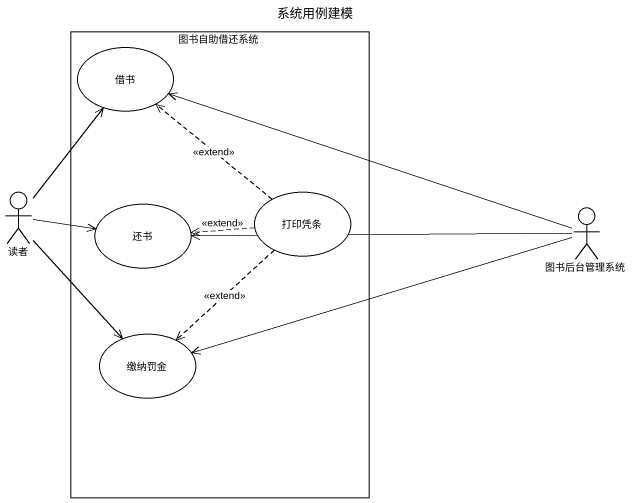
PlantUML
@startuml
title 系统用例建模
rectangle 图书自助借还系统 {
  usecase 借书
  usecase 打印凭条
  usecase 还书
  usecase 缴纳罚金
}
actor 读者
actor 图书后台管理系统
借书 <-right- 图书后台管理系统
读者 -up-> 借书
读者 -right-> 还书
读者 --> 缴纳罚金
打印凭条 .up.> 借书 : <<extend>>
打印凭条 .left.> 还书 : <<extend>>
打印凭条 ..> 缴纳罚金 : <<extend>>
图书后台管理系统 -left-> 还书
缴纳罚金 <-right- 图书后台管理系统
@enduml
